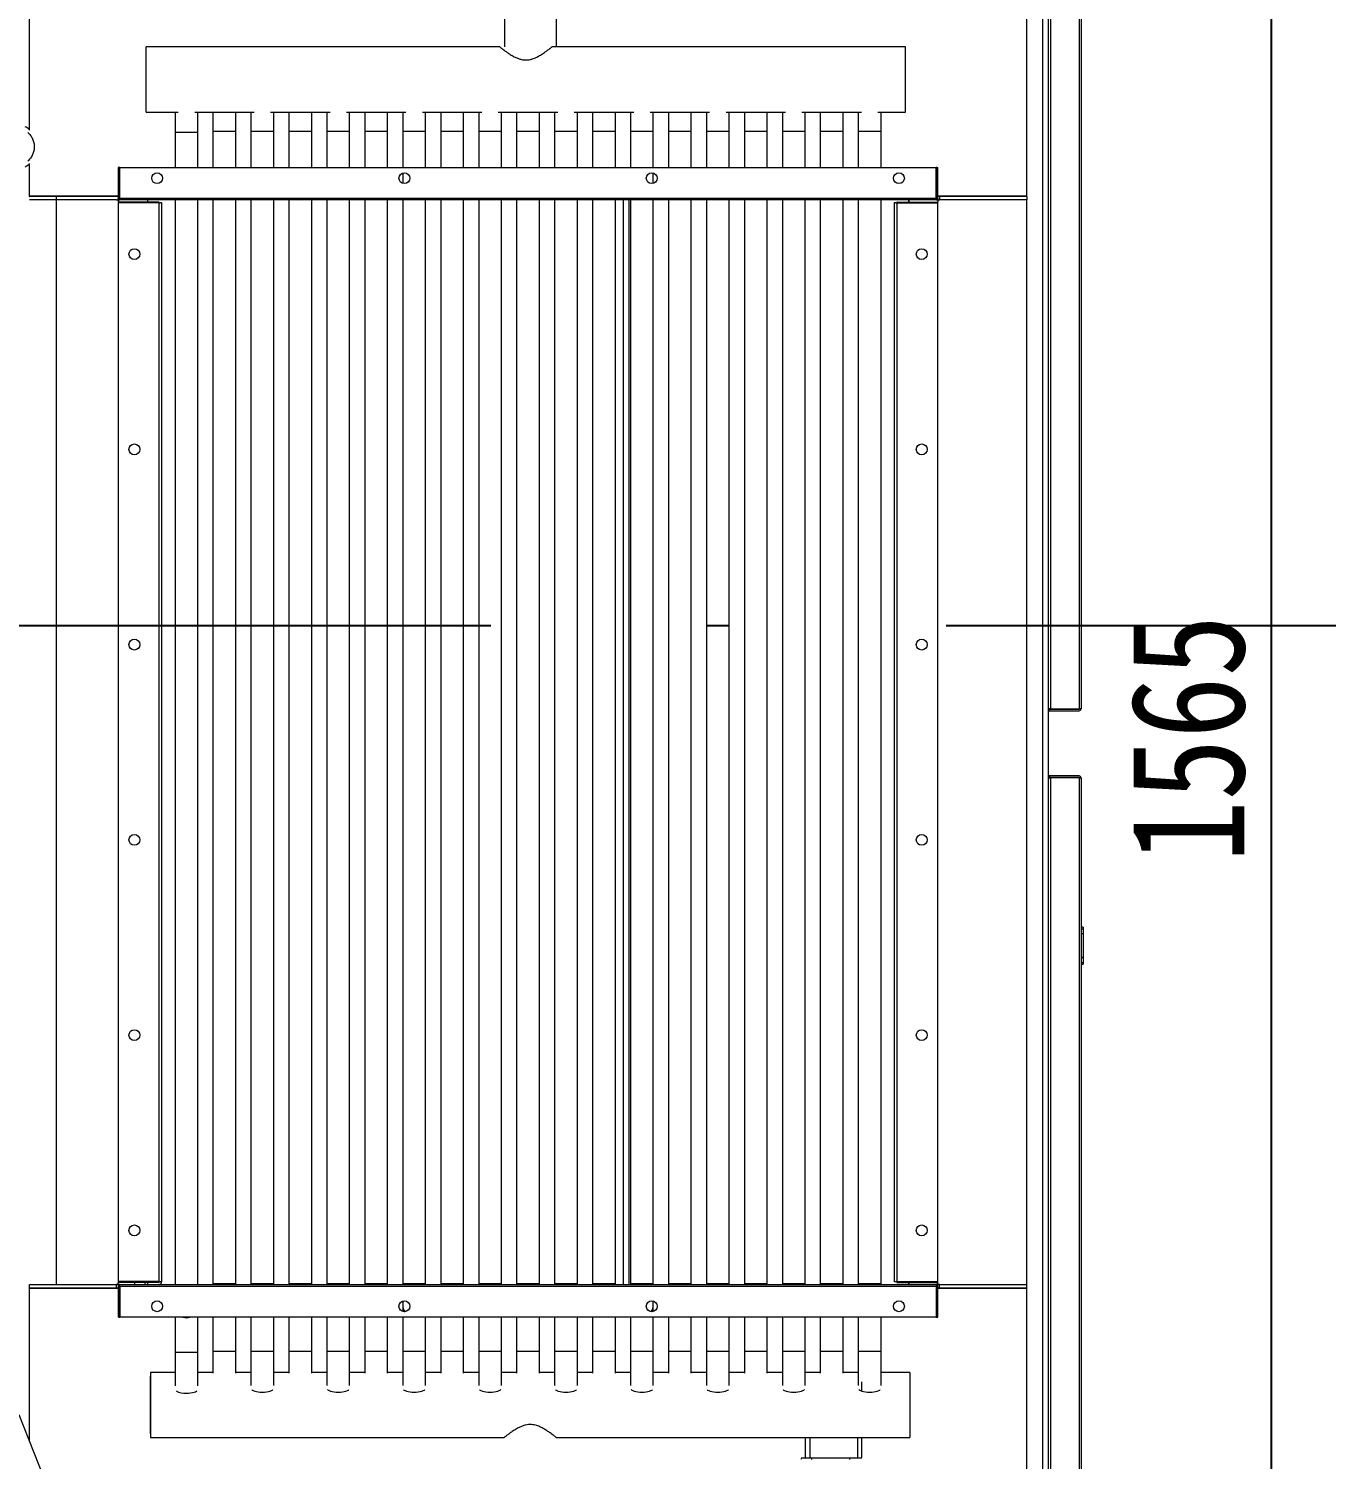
# Model space of a CAD drawing. Extents: x -2187 to 96136, y -11110 to 52208.
# Drawn here: x 31880 to 33076, y 18894 to 20213 of the extents above; entities that cross this region are included whole.
import ezdxf

# ---------------------------------------------------------------- set-up
doc = ezdxf.new("R2010")
doc.units = 0
doc.header["$LTSCALE"] = 1000
doc.header["$MEASUREMENT"] = 0
doc.linetypes.add('ACAD_ISO02W100', pattern=[15, 12, -3])
doc.linetypes.add('DOTE', pattern=[2.42, 2, -0.2, 0.02, -0.2])
doc.layers.add('DOTE', color=14, linetype='DOTE')
doc.layers.add('洗衣房设备', color=4, linetype='Continuous')
doc.styles.add('-宋体', font='', dxfattribs={"width": 0.8})
doc.styles.get('-宋体').set_extended_font_data('SimSun')
doc.dimstyles.new('50', dxfattribs={"dimscale": 30, "dimtxt": 3.5, "dimasz": 1.5, "dimexe": 0.8, "dimexo": 2, "dimgap": 0.8, "dimtad": 1, "dimdec": 0, "dimrnd": 5, "dimzin": 0, "dimdsep": 46, "dimtxsty": '-宋体', "dimblk": 'OBLIQUE', "dimcen": 0.6, "dimdle": 0.8, "dimclrd": 6, "dimclre": 6, "dimclrt": 6, "dimadec": 0, "dimazin": 0, "dimtfac": 1, "dimtdec": 0, "dimtofl": 0, "dimtmove": 2, "dimatfit": 3, "dimldrblk": 'OBLIQUE', "dimfxl": 0, "dimtolj": 1, "dimtzin": 0, "dimarcsym": 0})

# ---------------------------------------------------------------- blocks, each defined once
blk = doc.blocks.new('_OBLIQUE')
at = {"color": 0, "linetype": 'ByBlock'}
blk.add_line((-0.5, -0.5), (0.5, 0.5), dxfattribs=at)
blk = doc.blocks.new('*D130')
at = {"layer": 'Defpoints', "color": 0, "linetype": 'ACAD_ISO02W100', "ltscale": 750}
for p in [(32792.1, 20341.5), (32615.4, 18776.3), (33025.3, 18776.3)]:
    blk.add_point(p, dxfattribs=at)
at = {"layer": '洗衣房设备', "color": 6, "linetype": 'ACAD_ISO02W100', "lineweight": -2, "ltscale": 750}
for p, q in [((33025.3, 20365.5), (33025.3, 18752.3)), ((32852.1, 20341.5), (33049.3, 20341.5)), ((32675.4, 18776.3), (33049.3, 18776.3))]:
    blk.add_line(p, q, dxfattribs=at)
at = {"layer": '洗衣房设备', "color": 6, "linetype": 'ACAD_ISO02W100', "lineweight": -2, "ltscale": 750, "xscale": 45, "yscale": 45, "zscale": 45}
for p, rotation in [((33025.3, 20341.5), 90), ((33025.3, 18776.3), 270)]:
    blk.add_blockref('_OBLIQUE', p, dxfattribs=dict(at, rotation=rotation))
at = {"layer": '洗衣房设备', "color": 6, "linetype": 'ACAD_ISO02W100', "ltscale": 750, "insert": (32948.8, 19558.9), "char_height": 105, "attachment_point": 5, "rotation": 90, "style": '-宋体'}
blk.add_mtext('\\A1;1565', dxfattribs=at)

msp = doc.modelspace()

# ---------------------------------------------------------------- linework, layer by layer
at = {"color": 7, "linetype": 'Continuous', "lineweight": 15}
for p, q in [((31880.097, 20444.501), (31880.097, 20119.831)), ((32800.097, 20058.901), (32800.097, 20444.501)), ((32821.997, 20392.601), (32821.997, 19586.401)), ((32848.197, 20392.601), (32848.197, 19586.401)), ((32850.097, 20392.601), (32850.097, 19586.401)), ((32814.697, 18734.501), (32814.697, 20374.501)), ((32820.097, 18734.501), (32820.097, 20374.501)), ((32318.274, 20266.501), (32318.274, 20196.501)), ((32366.274, 20196.501), (32366.274, 20266.501)), ((32314.097, 20196.501), (31988.097, 20196.501)), ((31988.097, 20166.501), (31988.097, 20196.501)), ((32688.097, 20196.501), (32362.097, 20196.501)), ((32688.097, 20166.501), (32688.097, 20196.501)), ((31988.097, 20136.501), (31988.097, 20166.501)), ((31988.097, 20140.001), (31988.097, 20166.501)), ((32688.097, 20136.501), (32688.097, 20166.501)), ((31988.097, 20136.501), (32017.372, 20136.501)), ((32014.597, 20136.501), (32014.597, 20117.869)), ((32032.821, 20136.501), (32087.557, 20136.501)), ((32035.597, 20117.869), (32035.597, 20136.501)), ((32049.597, 20136.501), (32049.597, 20118.869)), ((32070.597, 20118.869), (32070.597, 20136.501)), ((32084.597, 20136.501), (32084.597, 20118.869)), ((32102.637, 20136.501), (32157.557, 20136.501)), ((32105.597, 20118.869), (32105.597, 20136.501)), ((32119.597, 20136.501), (32119.597, 20118.869)), ((32140.597, 20118.869), (32140.597, 20136.501)), ((32154.597, 20136.501), (32154.597, 20118.869)), ((32172.637, 20136.501), (32227.557, 20136.501)), ((32175.597, 20118.869), (32175.597, 20136.501)), ((32189.597, 20136.501), (32189.597, 20118.869)), ((32210.597, 20118.869), (32210.597, 20136.501)), ((32224.597, 20136.501), (32224.597, 20118.869)), ((32242.637, 20136.501), (32297.557, 20136.501)), ((32245.597, 20118.869), (32245.597, 20136.501)), ((32259.597, 20136.501), (32259.597, 20118.869)), ((32280.597, 20118.869), (32280.597, 20136.501)), ((32294.597, 20136.501), (32294.597, 20118.869)), ((32312.637, 20136.501), (32367.557, 20136.501)), ((32315.597, 20118.869), (32315.597, 20136.501)), ((32329.597, 20136.501), (32329.597, 20118.869)), ((32350.597, 20118.869), (32350.597, 20136.501)), ((32364.597, 20136.501), (32364.597, 20118.869)), ((32382.637, 20136.501), (32437.557, 20136.501)), ((32385.597, 20118.869), (32385.597, 20136.501)), ((32399.597, 20136.501), (32399.597, 20118.869)), ((32420.597, 20118.869), (32420.597, 20136.501)), ((32434.597, 20136.501), (32434.597, 20118.869)), ((32452.637, 20136.501), (32507.557, 20136.501)), ((32455.597, 20118.869), (32455.597, 20136.501)), ((32469.597, 20136.501), (32469.597, 20118.869)), ((32490.597, 20118.869), (32490.597, 20136.501)), ((32504.597, 20136.501), (32504.597, 20118.869)), ((32522.637, 20136.501), (32577.557, 20136.501)), ((32525.597, 20118.869), (32525.597, 20136.501)), ((32539.597, 20136.501), (32539.597, 20118.869)), ((32560.597, 20118.869), (32560.597, 20136.501)), ((32574.597, 20136.501), (32574.597, 20118.869)), ((32592.637, 20136.501), (32647.557, 20136.501)), ((32595.597, 20118.869), (32595.597, 20136.501)), ((32609.597, 20136.501), (32609.597, 20118.869)), ((32630.597, 20118.869), (32630.597, 20136.501)), ((32644.597, 20136.501), (32644.597, 20118.869)), ((32662.637, 20136.501), (32688.097, 20136.501)), ((32665.597, 20118.869), (32665.597, 20136.501)), ((32014.597, 20117.869), (32014.597, 20085.501)), ((32035.597, 20085.501), (32035.597, 20117.869)), ((32049.597, 20118.869), (32049.597, 20085.501)), ((32070.597, 20085.501), (32070.597, 20118.869)), ((32084.597, 20118.869), (32084.597, 20085.501)), ((32105.597, 20085.501), (32105.597, 20118.869)), ((32119.597, 20118.869), (32119.597, 20085.501)), ((32140.597, 20085.501), (32140.597, 20118.869)), ((32154.597, 20118.869), (32154.597, 20085.501)), ((32175.597, 20085.501), (32175.597, 20118.869)), ((32189.597, 20118.869), (32189.597, 20085.501)), ((32210.597, 20085.501), (32210.597, 20118.869)), ((32224.597, 20118.869), (32224.597, 20085.501)), ((32245.597, 20085.501), (32245.597, 20118.869)), ((32259.597, 20118.869), (32259.597, 20085.501)), ((32280.597, 20085.501), (32280.597, 20118.869)), ((32294.597, 20118.869), (32294.597, 20085.501)), ((32315.597, 20085.501), (32315.597, 20118.869)), ((32329.597, 20118.869), (32329.597, 20085.501)), ((32350.597, 20085.501), (32350.597, 20118.869)), ((32364.597, 20118.869), (32364.597, 20085.501)), ((32385.597, 20085.501), (32385.597, 20118.869)), ((32399.597, 20118.869), (32399.597, 20085.501)), ((32420.597, 20085.501), (32420.597, 20118.869)), ((32434.597, 20118.869), (32434.597, 20085.501)), ((32455.597, 20085.501), (32455.597, 20118.869)), ((32469.597, 20118.869), (32469.597, 20085.501)), ((32490.597, 20085.501), (32490.597, 20118.869)), ((32504.597, 20118.869), (32504.597, 20085.501)), ((32525.597, 20085.501), (32525.597, 20118.869)), ((32539.597, 20118.869), (32539.597, 20085.501)), ((32560.597, 20085.501), (32560.597, 20118.869)), ((32574.597, 20118.869), (32574.597, 20085.501)), ((32595.597, 20085.501), (32595.597, 20118.869)), ((32609.597, 20118.869), (32609.597, 20085.501)), ((32630.597, 20085.501), (32630.597, 20118.869)), ((32644.597, 20118.869), (32644.597, 20085.501)), ((32665.597, 20085.501), (32665.597, 20118.869)), ((31880.097, 20089.171), (31880.097, 20058.901)), ((31962.097, 20085.501), (31962.097, 20056.901)), ((31963.097, 20085.501), (31962.097, 20085.501)), ((31963.097, 20056.901), (31963.097, 20085.501)), ((31963.804, 20085.501), (31963.097, 20085.501)), ((31963.804, 20085.501), (32716.39, 20085.501)), ((31963.804, 20056.901), (31963.804, 20085.501)), ((32224.597, 20080.271), (32224.597, 20070.732)), ((32455.597, 20070.732), (32455.597, 20080.271)), ((32716.39, 20056.901), (32716.39, 20085.501)), ((32717.097, 20085.501), (32716.39, 20085.501)), ((32717.097, 20085.501), (32718.097, 20085.501)), ((32717.097, 20056.901), (32717.097, 20085.501)), ((32718.097, 20056.901), (32718.097, 20085.501)), ((31960.597, 20058.501), (31880.263, 20058.501)), ((31960.597, 20055.501), (31880.263, 20055.501)), ((31905.097, 20058.501), (31905.097, 19055.501)), ((31962.097, 20058.501), (31960.597, 20058.501)), ((31960.597, 20055.501), (31962.097, 20055.501)), ((31962.097, 20055.501), (31962.097, 20056.901)), ((31963.497, 20055.501), (31962.097, 20055.501)), ((31962.097, 20055.501), (31962.097, 20053.501)), ((31999.697, 20053.501), (31962.097, 20053.501)), ((31999.697, 20052.794), (31962.097, 20052.794)), ((31962.097, 20052.794), (31962.097, 19058.208)), ((31963.746, 20056.501), (31963.497, 20056.501)), ((32716.697, 20055.501), (31963.497, 20055.501)), ((32716.39, 20056.901), (31963.804, 20056.901)), ((31989.097, 20055.501), (31989.097, 20052.794)), ((31999.697, 20052.794), (31999.697, 19058.208)), ((32000.097, 20053.101), (32000.097, 20052.828)), ((32002.097, 20053.101), (32002.097, 19057.901)), ((32014.597, 20055.501), (32014.597, 19055.501)), ((32035.597, 19055.501), (32035.597, 20055.501)), ((32049.597, 20055.501), (32049.597, 19056.501)), ((32070.597, 19056.501), (32070.597, 20055.501)), ((32084.597, 20055.501), (32084.597, 19056.501)), ((32105.597, 19056.501), (32105.597, 20055.501)), ((32119.597, 20055.501), (32119.597, 19056.501)), ((32140.597, 19056.501), (32140.597, 20055.501)), ((32154.597, 20055.501), (32154.597, 19056.501)), ((32175.597, 19056.501), (32175.597, 20055.501)), ((32189.597, 20055.501), (32189.597, 19056.501)), ((32210.597, 19056.501), (32210.597, 20055.501)), ((32224.597, 20055.501), (32224.597, 19056.501)), ((32245.597, 19056.501), (32245.597, 20055.501)), ((32259.597, 20055.501), (32259.597, 19056.501)), ((32280.597, 19056.501), (32280.597, 20055.501)), ((32294.597, 20055.501), (32294.597, 19056.501)), ((32315.597, 19056.501), (32315.597, 20055.501)), ((32329.597, 20055.501), (32329.597, 19056.501)), ((32350.597, 19056.501), (32350.597, 20055.501)), ((32364.597, 20055.501), (32364.597, 19056.501)), ((32385.597, 19056.501), (32385.597, 20055.501)), ((32399.597, 20055.501), (32399.597, 19056.501)), ((32420.597, 19056.501), (32420.597, 20055.501)), ((32427.894, 20055.501), (32427.894, 19055.501)), ((32433.424, 19055.501), (32433.424, 20055.501)), ((32434.597, 20055.501), (32434.597, 19056.501)), ((32455.597, 19056.501), (32455.597, 20055.501)), ((32469.597, 20055.501), (32469.597, 19056.501)), ((32490.597, 19056.501), (32490.597, 20055.501)), ((32504.597, 20055.501), (32504.597, 19056.501)), ((32525.597, 19056.501), (32525.597, 20055.501)), ((32539.597, 20055.501), (32539.597, 19056.501)), ((32560.597, 19056.501), (32560.597, 20055.501)), ((32574.597, 20055.501), (32574.597, 19056.501)), ((32595.597, 19056.501), (32595.597, 20055.501)), ((32609.597, 20055.501), (32609.597, 19056.501)), ((32630.597, 19056.501), (32630.597, 20055.501)), ((32644.597, 20055.501), (32644.597, 19056.501)), ((32665.597, 19056.501), (32665.597, 20055.501)), ((32678.097, 19057.901), (32678.097, 20053.101)), ((32680.097, 20052.828), (32680.097, 20053.101)), ((32680.497, 20053.501), (32718.097, 20053.501)), ((32680.497, 20052.794), (32718.097, 20052.794)), ((32680.497, 19058.208), (32680.497, 20052.794)), ((32691.097, 20052.794), (32691.097, 20055.501)), ((32691.497, 20052.794), (32691.497, 20055.501)), ((32716.697, 20056.501), (32716.447, 20056.501)), ((32716.697, 20055.501), (32718.097, 20055.501)), ((32718.097, 20056.901), (32717.097, 20056.901)), ((32719.597, 20058.501), (32718.097, 20058.501)), ((32718.097, 20056.901), (32718.097, 20055.501)), ((32718.097, 20055.501), (32718.097, 20053.501)), ((32718.097, 20055.501), (32719.597, 20055.501)), ((32718.097, 20052.794), (32718.097, 20053.501)), ((32718.097, 19058.208), (32718.097, 20052.794)), ((32799.93, 20058.501), (32719.597, 20058.501)), ((32719.597, 20058.501), (32719.597, 20055.501)), ((32799.93, 20055.501), (32719.597, 20055.501)), ((32799.93, 20058.501), (32799.93, 20055.501)), ((32800.097, 20055.501), (32799.93, 20055.501)), ((32800.097, 19055.501), (32800.097, 20055.501)), ((32821.997, 19586.401), (32820.097, 19586.401)), ((32820.097, 19586.001), (32848.197, 19586.001)), ((32820.097, 19584.501), (32848.197, 19584.501)), ((32821.997, 19586.401), (32848.197, 19586.401)), ((32850.097, 19586.401), (32848.197, 19586.401)), ((32848.197, 19524.501), (32820.097, 19524.501)), ((32848.197, 19523.001), (32820.097, 19523.001)), ((32820.097, 19522.601), (32821.997, 19522.601)), ((32848.197, 19522.601), (32821.997, 19522.601)), ((32821.997, 19522.601), (32821.997, 18716.401)), ((32848.197, 19522.601), (32848.197, 18716.401)), ((32848.197, 19522.601), (32850.097, 19522.601)), ((32850.097, 19522.601), (32850.097, 18716.401)), ((32852.097, 19385.05), (32850.097, 19385.05)), ((32850.097, 19383.55), (32852.097, 19383.55)), ((32850.097, 19379.259), (32852.097, 19379.259)), ((32852.097, 19385.05), (32852.097, 19383.55)), ((32852.097, 19383.55), (32852.097, 19352.55)), ((32850.097, 19357.259), (32852.097, 19357.259)), ((32850.097, 19357.001), (32852.097, 19357.001)), ((32850.097, 19352.55), (32852.097, 19352.55)), ((32850.097, 19351.05), (32852.097, 19351.05)), ((32852.097, 19352.55), (32852.097, 19351.05)), ((31880.097, 19052.101), (31880.097, 18912.193)), ((31880.263, 19055.501), (31960.597, 19055.501)), ((31880.263, 19052.501), (31880.263, 19055.501)), ((31880.263, 19052.501), (31960.597, 19052.501)), ((31962.097, 19055.501), (31960.597, 19055.501)), ((31960.597, 19052.501), (31960.597, 19055.501)), ((31960.597, 19052.501), (31962.097, 19052.501)), ((31999.697, 19058.208), (31962.097, 19058.208)), ((31962.097, 19055.501), (31962.097, 19057.501)), ((31999.697, 19057.501), (31962.097, 19057.501)), ((31963.497, 19055.501), (31962.097, 19055.501)), ((31962.097, 19054.101), (31962.097, 19025.501)), ((31962.097, 19052.501), (31963.804, 19052.501)), ((31962.097, 19052.101), (31963.804, 19052.101)), ((31963.097, 19054.101), (31963.097, 19025.501)), ((31963.497, 19055.501), (32716.697, 19055.501)), ((31963.497, 19054.501), (31963.746, 19054.501)), ((31963.804, 19054.101), (32716.39, 19054.101)), ((31963.804, 19054.101), (31963.804, 19025.501)), ((31977.097, 19057.501), (31977.097, 19055.501)), ((31987.097, 19055.501), (31987.097, 19057.501)), ((31989.097, 19058.208), (31989.097, 19055.501)), ((32000.097, 19058.175), (32000.097, 19057.901)), ((32049.597, 19056.501), (32049.597, 19055.501)), ((32070.597, 19055.501), (32070.597, 19056.501)), ((32084.597, 19056.501), (32084.597, 19055.501)), ((32105.597, 19055.501), (32105.597, 19056.501)), ((32119.597, 19056.501), (32119.597, 19055.501)), ((32140.597, 19055.501), (32140.597, 19056.501)), ((32154.597, 19056.501), (32154.597, 19055.501)), ((32175.597, 19055.501), (32175.597, 19056.501)), ((32189.597, 19056.501), (32189.597, 19055.501)), ((32210.597, 19055.501), (32210.597, 19056.501)), ((32224.597, 19056.501), (32224.597, 19055.501)), ((32245.597, 19055.501), (32245.597, 19056.501)), ((32259.597, 19056.501), (32259.597, 19055.501)), ((32280.597, 19055.501), (32280.597, 19056.501)), ((32294.597, 19056.501), (32294.597, 19055.501)), ((32315.597, 19055.501), (32315.597, 19056.501)), ((32329.597, 19056.501), (32329.597, 19055.501)), ((32350.597, 19055.501), (32350.597, 19056.501)), ((32364.597, 19056.501), (32364.597, 19055.501)), ((32385.597, 19055.501), (32385.597, 19056.501)), ((32399.597, 19056.501), (32399.597, 19055.501)), ((32420.597, 19055.501), (32420.597, 19056.501)), ((32434.597, 19056.501), (32434.597, 19055.501)), ((32455.597, 19055.501), (32455.597, 19056.501)), ((32469.597, 19056.501), (32469.597, 19055.501)), ((32490.597, 19055.501), (32490.597, 19056.501)), ((32504.597, 19056.501), (32504.597, 19055.501)), ((32525.597, 19055.501), (32525.597, 19056.501)), ((32539.597, 19056.501), (32539.597, 19055.501)), ((32560.597, 19055.501), (32560.597, 19056.501)), ((32574.597, 19056.501), (32574.597, 19055.501)), ((32595.597, 19055.501), (32595.597, 19056.501)), ((32609.597, 19056.501), (32609.597, 19055.501)), ((32630.597, 19055.501), (32630.597, 19056.501)), ((32644.597, 19056.501), (32644.597, 19055.501)), ((32665.597, 19055.501), (32665.597, 19056.501)), ((32680.097, 19057.901), (32680.097, 19058.175)), ((32680.497, 19058.208), (32718.097, 19058.208)), ((32680.497, 19057.501), (32718.097, 19057.501)), ((32691.097, 19055.501), (32691.097, 19058.208)), ((32691.497, 19055.501), (32691.497, 19058.208)), ((32716.39, 19054.101), (32716.39, 19025.501)), ((32716.39, 19052.501), (32717.097, 19052.501)), ((32716.39, 19052.101), (32717.097, 19052.101)), ((32716.447, 19054.501), (32716.697, 19054.501)), ((32716.697, 19055.501), (32718.097, 19055.501)), ((32717.097, 19054.101), (32717.097, 19025.501)), ((32718.097, 19054.101), (32717.097, 19054.101)), ((32718.097, 19057.501), (32718.097, 19058.208)), ((32718.097, 19055.501), (32718.097, 19057.501)), ((32719.597, 19055.501), (32718.097, 19055.501)), ((32718.097, 19025.501), (32718.097, 19054.101)), ((32718.097, 19052.501), (32719.597, 19052.501)), ((32719.597, 19055.501), (32799.93, 19055.501)), ((32719.597, 19052.501), (32719.597, 19055.501)), ((32719.597, 19052.501), (32799.93, 19052.501)), ((32799.93, 19055.501), (32800.097, 19055.501)), ((32799.93, 19052.501), (32799.93, 19055.501)), ((32800.097, 18788.501), (32800.097, 19052.101)), ((32224.597, 19040.271), (32224.597, 19036.501)), ((32224.597, 19036.501), (32224.597, 19030.732)), ((32455.597, 19036.501), (32455.597, 19040.271)), ((32455.597, 19030.732), (32455.597, 19036.501)), ((31963.097, 19025.501), (31962.097, 19025.501)), ((31963.097, 19025.501), (31963.804, 19025.501)), ((32716.39, 19025.501), (31963.804, 19025.501)), ((32014.597, 19025.501), (32014.597, 18993.134)), ((32035.597, 18993.134), (32035.597, 19025.501)), ((32049.597, 19025.501), (32049.597, 18994.134)), ((32070.597, 18994.134), (32070.597, 19025.501)), ((32084.597, 19025.501), (32084.597, 18994.134)), ((32105.597, 18994.134), (32105.597, 19025.501)), ((32119.597, 19025.501), (32119.597, 18994.134)), ((32140.597, 18994.134), (32140.597, 19025.501)), ((32154.597, 19025.501), (32154.597, 18994.134)), ((32175.597, 18994.134), (32175.597, 19025.501)), ((32189.597, 19025.501), (32189.597, 18994.134)), ((32210.597, 18994.134), (32210.597, 19025.501)), ((32224.597, 19025.501), (32224.597, 18994.134)), ((32245.597, 18994.134), (32245.597, 19025.501)), ((32259.597, 19025.501), (32259.597, 18994.134)), ((32280.597, 18994.134), (32280.597, 19025.501)), ((32294.597, 19025.501), (32294.597, 18994.134)), ((32315.597, 18994.134), (32315.597, 19025.501)), ((32329.597, 19025.501), (32329.597, 18994.134)), ((32350.597, 18994.134), (32350.597, 19025.501)), ((32364.597, 19025.501), (32364.597, 18994.134)), ((32385.597, 18994.134), (32385.597, 19025.501)), ((32399.597, 19025.501), (32399.597, 18994.134)), ((32420.597, 18994.134), (32420.597, 19025.501)), ((32434.597, 19025.501), (32434.597, 18994.134)), ((32455.597, 18994.134), (32455.597, 19025.501)), ((32469.597, 19025.501), (32469.597, 18994.134)), ((32490.597, 18994.134), (32490.597, 19025.501)), ((32504.597, 19025.501), (32504.597, 18994.134)), ((32525.597, 18994.134), (32525.597, 19025.501)), ((32539.597, 19025.501), (32539.597, 18994.134)), ((32560.597, 18994.134), (32560.597, 19025.501)), ((32574.597, 19025.501), (32574.597, 18994.134)), ((32595.597, 18994.134), (32595.597, 19025.501)), ((32609.597, 19025.501), (32609.597, 18994.134)), ((32630.597, 18994.134), (32630.597, 19025.501)), ((32644.597, 19025.501), (32644.597, 18994.134)), ((32665.597, 18994.134), (32665.597, 19025.501)), ((32716.39, 19025.501), (32717.097, 19025.501)), ((32717.097, 19025.501), (32718.097, 19025.501)), ((32049.597, 18994.134), (32049.597, 18973.699)), ((32070.597, 18973.699), (32070.597, 18994.134)), ((32084.597, 18994.134), (32084.597, 18962.625)), ((32105.597, 18962.625), (32105.597, 18994.134)), ((32119.597, 18994.134), (32119.597, 18973.699)), ((32140.597, 18973.699), (32140.597, 18994.134)), ((32154.597, 18994.134), (32154.597, 18962.625)), ((32175.597, 18962.625), (32175.597, 18994.134)), ((32189.597, 18994.134), (32189.597, 18973.699)), ((32210.597, 18973.699), (32210.597, 18994.134)), ((32224.597, 18994.134), (32224.597, 18962.625)), ((32245.597, 18962.625), (32245.597, 18994.134)), ((32259.597, 18994.134), (32259.597, 18973.699)), ((32280.597, 18973.699), (32280.597, 18994.134)), ((32294.597, 18994.134), (32294.597, 18962.625)), ((32315.597, 18962.625), (32315.597, 18994.134)), ((32329.597, 18994.134), (32329.597, 18973.699)), ((32350.597, 18973.699), (32350.597, 18994.134)), ((32364.597, 18994.134), (32364.597, 18962.625)), ((32385.597, 18962.625), (32385.597, 18994.134)), ((32399.597, 18994.134), (32399.597, 18973.699)), ((32420.597, 18973.699), (32420.597, 18994.134)), ((32434.597, 18994.134), (32434.597, 18962.625)), ((32455.597, 18962.625), (32455.597, 18994.134)), ((32469.597, 18994.134), (32469.597, 18973.699)), ((32490.597, 18973.699), (32490.597, 18994.134)), ((32504.597, 18994.134), (32504.597, 18962.625)), ((32525.597, 18962.625), (32525.597, 18994.134)), ((32539.597, 18994.134), (32539.597, 18973.699)), ((32560.597, 18973.699), (32560.597, 18994.134)), ((32574.597, 18994.134), (32574.597, 18962.625)), ((32595.597, 18962.625), (32595.597, 18994.134)), ((32609.597, 18994.134), (32609.597, 18973.699)), ((32630.597, 18973.699), (32630.597, 18994.134)), ((32644.597, 18994.134), (32644.597, 18962.625)), ((32665.597, 18962.625), (32665.597, 18994.134)), ((32014.597, 18993.134), (32014.597, 18962.321)), ((32035.597, 18962.321), (32035.597, 18993.134)), ((32014.597, 18974.501), (31992.097, 18974.501)), ((31992.097, 18974.501), (31992.097, 18944.501)), ((31992.097, 18918.001), (31992.097, 18971.001)), ((32049.597, 18974.501), (32035.597, 18974.501)), ((32084.597, 18974.501), (32070.597, 18974.501)), ((32119.597, 18974.501), (32105.597, 18974.501)), ((32154.597, 18974.501), (32140.597, 18974.501)), ((32189.597, 18974.501), (32175.597, 18974.501)), ((32224.597, 18974.501), (32210.597, 18974.501)), ((32259.597, 18974.501), (32245.597, 18974.501)), ((32294.597, 18974.501), (32280.597, 18974.501)), ((32329.597, 18974.501), (32315.597, 18974.501)), ((32364.597, 18974.501), (32350.597, 18974.501)), ((32399.597, 18974.501), (32385.597, 18974.501)), ((32434.597, 18974.501), (32420.597, 18974.501)), ((32469.597, 18974.501), (32455.597, 18974.501)), ((32504.597, 18974.501), (32490.597, 18974.501)), ((32539.597, 18974.501), (32525.597, 18974.501)), ((32574.597, 18974.501), (32560.597, 18974.501)), ((32609.597, 18974.501), (32595.597, 18974.501)), ((32644.597, 18974.501), (32630.597, 18974.501)), ((32692.097, 18974.501), (32665.597, 18974.501)), ((32692.097, 18974.501), (32692.097, 18944.501)), ((32692.097, 18971.001), (32692.097, 18944.501)), ((32647.807, 18957.359), (32647.807, 18965.867)), ((31992.097, 18944.501), (31992.097, 18914.501)), ((32692.097, 18944.501), (32692.097, 18914.501)), ((31958.41, 18715.501), (31870.794, 18935.558)), ((31992.097, 18914.501), (32318.097, 18914.501)), ((32366.097, 18914.501), (32692.097, 18914.501)), ((32595.807, 18895.867), (32595.807, 18914.501)), ((32599.807, 18914.501), (32599.807, 18895.867)), ((32643.807, 18914.501), (32643.807, 18895.867)), ((32647.807, 18895.867), (32647.807, 18914.501)), ((32599.807, 18895.867), (32647.807, 18895.867)), ((32601.52, 18895.867), (32636.506, 18895.867)), ((32645.239, 18895.867), (32646.075, 18895.867))]:
    msp.add_line(p, q, dxfattribs=at)
at = {"color": 8, "linetype": 'Continuous', "lineweight": 15}
for p, q in [((32014.597, 20117.869), (32025.097, 20117.869)), ((32025.097, 20117.869), (32035.597, 20117.869)), ((32049.597, 20118.869), (32060.097, 20118.869)), ((32060.097, 20118.869), (32070.597, 20118.869)), ((32084.597, 20118.869), (32095.097, 20118.869)), ((32095.097, 20118.869), (32105.597, 20118.869)), ((32119.597, 20118.869), (32130.097, 20118.869)), ((32130.097, 20118.869), (32140.597, 20118.869)), ((32154.597, 20118.869), (32165.097, 20118.869)), ((32165.097, 20118.869), (32175.597, 20118.869)), ((32189.597, 20118.869), (32200.097, 20118.869)), ((32200.097, 20118.869), (32210.597, 20118.869)), ((32224.597, 20118.869), (32235.097, 20118.869)), ((32235.097, 20118.869), (32245.597, 20118.869)), ((32259.597, 20118.869), (32270.097, 20118.869)), ((32270.097, 20118.869), (32280.597, 20118.869)), ((32294.597, 20118.869), (32305.097, 20118.869)), ((32305.097, 20118.869), (32315.597, 20118.869)), ((32329.597, 20118.869), (32340.097, 20118.869)), ((32340.097, 20118.869), (32350.597, 20118.869)), ((32364.597, 20118.869), (32375.097, 20118.869)), ((32375.097, 20118.869), (32385.597, 20118.869)), ((32399.597, 20118.869), (32410.097, 20118.869)), ((32410.097, 20118.869), (32420.597, 20118.869)), ((32434.597, 20118.869), (32445.097, 20118.869)), ((32445.097, 20118.869), (32455.597, 20118.869)), ((32469.597, 20118.869), (32480.097, 20118.869)), ((32480.097, 20118.869), (32490.597, 20118.869)), ((32504.597, 20118.869), (32515.097, 20118.869)), ((32515.097, 20118.869), (32525.597, 20118.869)), ((32539.597, 20118.869), (32550.097, 20118.869)), ((32550.097, 20118.869), (32560.597, 20118.869)), ((32574.597, 20118.869), (32585.097, 20118.869)), ((32585.097, 20118.869), (32595.597, 20118.869)), ((32609.597, 20118.869), (32620.097, 20118.869)), ((32620.097, 20118.869), (32630.597, 20118.869)), ((32644.597, 20118.869), (32655.097, 20118.869)), ((32655.097, 20118.869), (32665.597, 20118.869)), ((31962.097, 20058.901), (31880.097, 20058.901)), ((31963.804, 20058.901), (31962.097, 20058.901)), ((32717.097, 20058.901), (32716.39, 20058.901)), ((32800.097, 20058.901), (32718.097, 20058.901)), ((31880.097, 19052.101), (31962.097, 19052.101)), ((32049.597, 19056.501), (32060.097, 19056.501)), ((32060.097, 19056.501), (32070.597, 19056.501)), ((32084.597, 19056.501), (32095.097, 19056.501)), ((32095.097, 19056.501), (32105.597, 19056.501)), ((32119.597, 19056.501), (32130.097, 19056.501)), ((32130.097, 19056.501), (32140.597, 19056.501)), ((32154.597, 19056.501), (32165.097, 19056.501)), ((32165.097, 19056.501), (32175.597, 19056.501)), ((32189.597, 19056.501), (32200.097, 19056.501)), ((32200.097, 19056.501), (32210.597, 19056.501)), ((32224.597, 19056.501), (32235.097, 19056.501)), ((32235.097, 19056.501), (32245.597, 19056.501)), ((32259.597, 19056.501), (32270.097, 19056.501)), ((32270.097, 19056.501), (32280.597, 19056.501)), ((32294.597, 19056.501), (32305.097, 19056.501)), ((32305.097, 19056.501), (32315.597, 19056.501)), ((32329.597, 19056.501), (32340.097, 19056.501)), ((32340.097, 19056.501), (32350.597, 19056.501)), ((32364.597, 19056.501), (32375.097, 19056.501)), ((32375.097, 19056.501), (32385.597, 19056.501)), ((32399.597, 19056.501), (32410.097, 19056.501)), ((32410.097, 19056.501), (32420.597, 19056.501)), ((32434.597, 19056.501), (32445.097, 19056.501)), ((32445.097, 19056.501), (32455.597, 19056.501)), ((32469.597, 19056.501), (32480.097, 19056.501)), ((32480.097, 19056.501), (32490.597, 19056.501)), ((32504.597, 19056.501), (32515.097, 19056.501)), ((32515.097, 19056.501), (32525.597, 19056.501)), ((32539.597, 19056.501), (32550.097, 19056.501)), ((32550.097, 19056.501), (32560.597, 19056.501)), ((32574.597, 19056.501), (32585.097, 19056.501)), ((32585.097, 19056.501), (32595.597, 19056.501)), ((32609.597, 19056.501), (32620.097, 19056.501)), ((32620.097, 19056.501), (32630.597, 19056.501)), ((32644.597, 19056.501), (32655.097, 19056.501)), ((32655.097, 19056.501), (32665.597, 19056.501)), ((32718.097, 19052.101), (32800.097, 19052.101)), ((32049.597, 18994.134), (32060.097, 18994.134)), ((32060.097, 18994.134), (32070.597, 18994.134)), ((32084.597, 18994.134), (32095.097, 18994.134)), ((32095.097, 18994.134), (32105.597, 18994.134)), ((32119.597, 18994.134), (32130.097, 18994.134)), ((32130.097, 18994.134), (32140.597, 18994.134)), ((32154.597, 18994.134), (32165.097, 18994.134)), ((32165.097, 18994.134), (32175.597, 18994.134)), ((32189.597, 18994.134), (32200.097, 18994.134)), ((32200.097, 18994.134), (32210.597, 18994.134)), ((32224.597, 18994.134), (32235.097, 18994.134)), ((32235.097, 18994.134), (32245.597, 18994.134)), ((32259.597, 18994.134), (32270.097, 18994.134)), ((32270.097, 18994.134), (32280.597, 18994.134)), ((32294.597, 18994.134), (32305.097, 18994.134)), ((32305.097, 18994.134), (32315.597, 18994.134)), ((32329.597, 18994.134), (32340.097, 18994.134)), ((32340.097, 18994.134), (32350.597, 18994.134)), ((32364.597, 18994.134), (32375.097, 18994.134)), ((32375.097, 18994.134), (32385.597, 18994.134)), ((32399.597, 18994.134), (32410.097, 18994.134)), ((32410.097, 18994.134), (32420.597, 18994.134)), ((32434.597, 18994.134), (32445.097, 18994.134)), ((32445.097, 18994.134), (32455.597, 18994.134)), ((32469.597, 18994.134), (32480.097, 18994.134)), ((32480.097, 18994.134), (32490.597, 18994.134)), ((32504.597, 18994.134), (32515.097, 18994.134)), ((32515.097, 18994.134), (32525.597, 18994.134)), ((32539.597, 18994.134), (32550.097, 18994.134)), ((32550.097, 18994.134), (32560.597, 18994.134)), ((32574.597, 18994.134), (32585.097, 18994.134)), ((32585.097, 18994.134), (32595.597, 18994.134)), ((32609.597, 18994.134), (32620.097, 18994.134)), ((32620.097, 18994.134), (32630.597, 18994.134)), ((32644.597, 18994.134), (32655.097, 18994.134)), ((32655.097, 18994.134), (32665.597, 18994.134)), ((32014.597, 18993.134), (32025.097, 18993.134)), ((32025.097, 18993.134), (32035.597, 18993.134))]:
    msp.add_line(p, q, dxfattribs=at)
at = {"color": 8, "linetype": 'Continuous', "lineweight": 15, "flags": 128}
for points in [[(32025.097, 18955.341), (32027.026, 18955.402), (32028.89, 18955.583), (32030.624, 18955.879), (32032.17, 18956.278), (32033.476, 18956.768), (32034.496, 18957.331), (32034.649, 18957.441)], [(32085.27, 18958.667), (32085.697, 18958.331), (32086.717, 18957.768), (32088.023, 18957.278), (32089.569, 18956.879), (32091.304, 18956.583), (32093.167, 18956.402), (32095.097, 18956.341)], [(32095.097, 18956.341), (32097.026, 18956.402), (32098.89, 18956.583), (32100.624, 18956.879), (32102.17, 18957.278), (32103.476, 18957.768), (32104.496, 18958.331), (32104.924, 18958.667)], [(32155.27, 18958.667), (32155.697, 18958.331), (32156.717, 18957.768), (32158.023, 18957.278), (32159.569, 18956.879), (32161.304, 18956.583), (32163.167, 18956.402), (32165.097, 18956.341)], [(32165.097, 18956.341), (32167.026, 18956.402), (32168.89, 18956.583), (32170.624, 18956.879), (32172.17, 18957.278), (32173.476, 18957.768), (32174.496, 18958.331), (32174.924, 18958.667)], [(32225.27, 18958.667), (32225.697, 18958.331), (32226.717, 18957.768), (32228.023, 18957.278), (32229.569, 18956.879), (32231.304, 18956.583), (32233.167, 18956.402), (32235.097, 18956.341)], [(32235.097, 18956.341), (32237.026, 18956.402), (32238.89, 18956.583), (32240.624, 18956.879), (32242.17, 18957.278), (32243.476, 18957.768), (32244.496, 18958.331), (32244.924, 18958.667)], [(32295.27, 18958.667), (32295.697, 18958.331), (32296.717, 18957.768), (32298.023, 18957.278), (32299.569, 18956.879), (32301.304, 18956.583), (32303.167, 18956.402), (32305.097, 18956.341)], [(32305.097, 18956.341), (32307.026, 18956.402), (32308.89, 18956.583), (32310.624, 18956.879), (32312.17, 18957.278), (32313.476, 18957.768), (32314.496, 18958.331), (32314.924, 18958.667)], [(32435.27, 18958.667), (32435.697, 18958.331), (32436.717, 18957.768), (32438.023, 18957.278), (32439.569, 18956.879), (32441.304, 18956.583), (32443.167, 18956.402), (32445.097, 18956.341)], [(32445.097, 18956.341), (32447.026, 18956.402), (32448.89, 18956.583), (32450.624, 18956.879), (32452.17, 18957.278), (32453.476, 18957.768), (32454.496, 18958.331), (32454.924, 18958.667)], [(32505.27, 18958.667), (32505.697, 18958.331), (32506.717, 18957.768), (32508.023, 18957.278), (32509.569, 18956.879), (32511.304, 18956.583), (32513.167, 18956.402), (32515.097, 18956.341)], [(32515.097, 18956.341), (32517.026, 18956.402), (32518.89, 18956.583), (32520.624, 18956.879), (32522.17, 18957.278), (32523.476, 18957.768), (32524.496, 18958.331), (32524.924, 18958.667)], [(32575.27, 18958.667), (32575.697, 18958.331), (32576.717, 18957.768), (32578.023, 18957.278), (32579.569, 18956.879), (32581.304, 18956.583), (32583.167, 18956.402), (32585.097, 18956.341)], [(32585.097, 18956.341), (32587.026, 18956.402), (32588.89, 18956.583), (32590.624, 18956.879), (32592.17, 18957.278), (32593.476, 18957.768), (32594.496, 18958.331), (32594.924, 18958.667)], [(32645.27, 18958.667), (32645.697, 18958.331), (32646.717, 18957.768), (32648.023, 18957.278), (32649.569, 18956.879), (32651.304, 18956.583), (32653.167, 18956.402), (32655.097, 18956.341)], [(32655.097, 18956.341), (32657.026, 18956.402), (32658.89, 18956.583), (32660.624, 18956.879), (32662.17, 18957.278), (32663.476, 18957.768), (32664.496, 18958.331), (32664.924, 18958.667)]]:
    msp.add_lwpolyline(points, dxfattribs=at)
at = {"color": 7, "linetype": 'Continuous', "lineweight": 15, "flags": 128}
for points in [[(32365.27, 18958.667), (32365.697, 18958.331), (32366.717, 18957.768), (32368.023, 18957.278), (32369.569, 18956.879), (32371.304, 18956.583), (32373.167, 18956.402), (32375.097, 18956.341)], [(32375.097, 18956.341), (32377.026, 18956.402), (32378.89, 18956.583), (32380.624, 18956.879), (32382.17, 18957.278), (32383.476, 18957.768), (32384.496, 18958.331), (32384.924, 18958.667)]]:
    msp.add_lwpolyline(points, dxfattribs=at)
at = {"color": 7, "linetype": 'Continuous', "lineweight": 15}
for centre in [(31998.097, 20075.501), (32226.097, 20075.501), (32454.097, 20075.501), (32682.097, 20075.501), (31977.097, 20005.501), (32703.097, 20005.501), (31977.097, 19825.501), (32703.097, 19825.501), (31977.097, 19645.501), (32703.097, 19645.501), (31977.097, 19465.501), (32703.097, 19465.501), (31977.097, 19285.501), (32703.097, 19285.501), (31977.097, 19105.501), (32703.097, 19105.501), (31998.097, 19035.501), (32226.097, 19035.501), (32454.097, 19035.501), (32682.097, 19035.501)]:
    msp.add_circle(centre, 5, dxfattribs=at)
for centre, radius, start, end in [((31867.097, 20104.501), 20.64, 50.961752, 63.287183), ((31867.097, 20104.501), 20.64, 296.623254, 309.038248), ((32821.997, 19586.401), 1.9, 180, 270), ((32848.197, 19586.401), 1.9, 270, 0), ((32848.197, 19586.401), 0.4, 270, 0), ((32821.997, 19522.601), 1.9, 90, 180), ((32848.197, 19522.601), 1.9, 0, 90), ((32848.197, 19522.601), 0.4, 0, 90), ((32235.097, 19036.501), 10.5, 180, 214.757074), ((32445.097, 19036.501), 10.5, 325.24307, 0), ((32025.097, 19035.501), 10.5, 252.24721, 287.75279), ((32593.256, 18894.367), 1.5, 90, 180), ((32614.972, 18894.742), 13.5, 175.218495, 181.590544), ((32649.959, 18894.742), 13.5, 175.218495, 181.590544)]:
    msp.add_arc(centre, radius, start, end, dxfattribs=at)
at = {"color": 8, "linetype": 'Continuous', "lineweight": 15}
msp.add_arc((32024.019, 18973.211), 17.903, 241.748314, 273.452204, dxfattribs=at)
at = {"color": 7, "linetype": 'Continuous', "lineweight": 15}
for points, knots in [([(32314.108, 20196.492), (32314.11, 20196.49), (32314.117, 20196.485), (32314.403, 20196.257), (32314.983, 20195.796), (32315.649, 20195.273), (32316.261, 20194.798), (32316.909, 20194.301), (32317.715, 20193.691), (32318.696, 20192.962), (32319.738, 20192.209), (32320.829, 20191.44), (32322.64, 20190.206), (32324.843, 20188.815), (32327.213, 20187.518), (32329.322, 20186.493), (32331.268, 20185.714), (32333.338, 20185.099), (32335.041, 20184.725), (32336.9, 20184.51), (32338.559, 20184.487), (32340.328, 20184.607), (32342.479, 20184.972), (32344.776, 20185.662), (32346.748, 20186.454), (32348.327, 20187.192), (32349.918, 20188.021), (32352.409, 20189.454), (32354.65, 20190.937), (32356.627, 20192.33), (32357.643, 20193.07), (32358.796, 20193.929), (32359.644, 20194.576), (32360.57, 20195.293), (32361.391, 20195.938), (32362.004, 20196.427), (32362.06, 20196.472), (32362.083, 20196.49)], [0, 0, 0, 0, 0.01547166, 0.05291888, 0.0872638, 0.11231369, 0.13253332, 0.14869137, 0.17030715, 0.19775096, 0.21986385, 0.23936495, 0.26545147, 0.32524207, 0.35458163, 0.37831383, 0.42044704, 0.43675193, 0.46150595, 0.48670457, 0.50708078, 0.52368959, 0.5533231, 0.58936695, 0.61576118, 0.63705844, 0.65957834, 0.68974276, 0.75934944, 0.78205841, 0.81248226, 0.82804385, 0.86723943, 0.88336298, 0.91945945, 0.96711428, 1, 1, 1, 1]), ([(32366.055, 18914.535), (32366.067, 18914.525), (32366.133, 18914.472), (32365.792, 18914.745), (32365.053, 18915.331), (32363.903, 18916.23), (32362.364, 18917.403), (32360.334, 18918.893), (32357.805, 18920.643), (32354.872, 18922.476), (32351.699, 18924.165), (32348.69, 18925.402), (32345.801, 18926.182), (32343.19, 18926.533), (32340.51, 18926.497), (32337.682, 18926.04), (32334.76, 18925.13), (32331.455, 18923.661), (32328.044, 18921.722), (32324.732, 18919.523), (32321.901, 18917.465), (32319.948, 18915.965), (32318.77, 18915.039), (32318.177, 18914.565), (32318.147, 18914.541), (32318.134, 18914.531)], [0, 0, 0, 0, 0.01015549, 0.05292645, 0.09225423, 0.13254232, 0.17576608, 0.21986311, 0.2720272, 0.32527328, 0.37235126, 0.42048181, 0.45319164, 0.48673456, 0.51949423, 0.55334204, 0.59463538, 0.63707815, 0.69738187, 0.75939809, 0.82021463, 0.88331485, 0.92464603, 0.96711329, 1, 1, 1, 1]), ([(32593.295, 18895.867), (32593.375, 18895.867), (32593.501, 18895.867), (32594.478, 18895.867), (32595.535, 18895.867), (32596.866, 18895.867), (32598.815, 18895.867), (32600.454, 18895.867), (32601.52, 18895.867)], [0, 0, 0, 0, 0.22666311, 0.35773533, 0.49158908, 0.62544284, 0.75651505, 1, 1, 1, 1]), ([(32636.506, 18895.867), (32637.578, 18895.867), (32639.227, 18895.867), (32641.235, 18895.867), (32642.627, 18895.867), (32643.761, 18895.867), (32644.876, 18895.867), (32645.096, 18895.867), (32645.239, 18895.867)], [0, 0, 0, 0, 0.239456844, 0.36836066, 0.5, 0.63163934, 0.760543156, 1, 1, 1, 1])]:
    msp.add_open_spline(points, degree=3, knots=knots, dxfattribs=at)
for points in [[(31878.84, 20117.718), (31879.719, 20116.835), (31881.478, 20115.068), (31883.338, 20111.793), (31884.515, 20108.235), (31884.908, 20104.501), (31884.515, 20100.767), (31883.338, 20097.21), (31881.478, 20093.934), (31879.719, 20092.168), (31878.84, 20091.284)], [(31880.097, 20058.901), (31880.111, 20058.849), (31880.138, 20058.744), (31880.18, 20058.612), (31880.222, 20058.519), (31880.249, 20058.507), (31880.263, 20058.501)], [(31962.097, 20056.901), (31962.118, 20056.718), (31962.16, 20056.351), (31962.484, 20055.888), (31962.946, 20055.564), (31963.313, 20055.522), (31963.497, 20055.501)], [(31963.097, 20056.901), (31963.103, 20056.849), (31963.115, 20056.744), (31963.207, 20056.612), (31963.339, 20056.519), (31963.444, 20056.507), (31963.497, 20056.501)], [(31963.497, 20055.501), (31963.522, 20055.522), (31963.573, 20055.564), (31963.65, 20055.888), (31963.727, 20056.351), (31963.778, 20056.718), (31963.804, 20056.901)], [(31963.497, 20056.501), (31963.522, 20056.507), (31963.573, 20056.519), (31963.65, 20056.612), (31963.727, 20056.744), (31963.778, 20056.849), (31963.804, 20056.901)], [(32000.097, 20053.101), (32000.091, 20053.154), (32000.079, 20053.258), (31999.986, 20053.391), (31999.854, 20053.483), (31999.749, 20053.495), (31999.697, 20053.501)], [(31999.697, 20052.794), (32000.011, 20052.82), (32000.64, 20052.871), (32001.433, 20052.948), (32001.988, 20053.024), (32002.061, 20053.076), (32002.097, 20053.101)], [(32000.097, 20053.101), (32000.091, 20053.076), (32000.079, 20053.024), (31999.986, 20052.948), (31999.854, 20052.871), (31999.749, 20052.82), (31999.697, 20052.794)], [(32678.097, 20053.101), (32678.133, 20053.076), (32678.205, 20053.024), (32678.76, 20052.948), (32679.553, 20052.871), (32680.182, 20052.82), (32680.497, 20052.794)], [(32680.497, 20053.501), (32680.444, 20053.495), (32680.339, 20053.483), (32680.207, 20053.391), (32680.115, 20053.258), (32680.103, 20053.154), (32680.097, 20053.101)], [(32680.097, 20053.101), (32680.103, 20053.076), (32680.115, 20053.024), (32680.207, 20052.948), (32680.339, 20052.871), (32680.444, 20052.82), (32680.497, 20052.794)], [(32716.39, 20056.901), (32716.415, 20056.718), (32716.466, 20056.351), (32716.543, 20055.888), (32716.62, 20055.564), (32716.671, 20055.522), (32716.697, 20055.501)], [(32716.39, 20056.901), (32716.415, 20056.849), (32716.466, 20056.744), (32716.543, 20056.612), (32716.62, 20056.519), (32716.671, 20056.507), (32716.697, 20056.501)], [(32716.697, 20056.501), (32716.749, 20056.507), (32716.854, 20056.519), (32716.986, 20056.612), (32717.079, 20056.744), (32717.091, 20056.849), (32717.097, 20056.901)], [(32716.697, 20055.501), (32716.88, 20055.522), (32717.247, 20055.564), (32717.71, 20055.888), (32718.034, 20056.351), (32718.076, 20056.718), (32718.097, 20056.901)], [(32799.93, 20058.501), (32799.944, 20058.507), (32799.972, 20058.519), (32800.013, 20058.612), (32800.055, 20058.744), (32800.083, 20058.849), (32800.097, 20058.901)], [(31880.263, 19052.501), (31880.249, 19052.495), (31880.222, 19052.483), (31880.18, 19052.391), (31880.138, 19052.258), (31880.111, 19052.154), (31880.097, 19052.101)], [(31963.497, 19055.501), (31963.313, 19055.48), (31962.946, 19055.438), (31962.484, 19055.114), (31962.16, 19054.652), (31962.118, 19054.285), (31962.097, 19054.101)], [(31963.497, 19054.501), (31963.444, 19054.495), (31963.339, 19054.483), (31963.207, 19054.391), (31963.115, 19054.258), (31963.103, 19054.154), (31963.097, 19054.101)], [(31963.804, 19054.101), (31963.778, 19054.285), (31963.727, 19054.652), (31963.65, 19055.114), (31963.573, 19055.438), (31963.522, 19055.48), (31963.497, 19055.501)], [(31963.804, 19054.101), (31963.778, 19054.154), (31963.727, 19054.258), (31963.65, 19054.391), (31963.573, 19054.483), (31963.522, 19054.495), (31963.497, 19054.501)], [(32002.097, 19057.901), (32002.061, 19057.927), (32001.988, 19057.978), (32001.433, 19058.055), (32000.64, 19058.132), (32000.011, 19058.183), (31999.697, 19058.208)], [(31999.697, 19058.208), (31999.749, 19058.183), (31999.854, 19058.132), (31999.986, 19058.055), (32000.079, 19057.978), (32000.091, 19057.927), (32000.097, 19057.901)], [(31999.697, 19057.501), (31999.749, 19057.507), (31999.854, 19057.519), (31999.986, 19057.612), (32000.079, 19057.744), (32000.091, 19057.849), (32000.097, 19057.901)], [(31999.697, 19055.501), (32000.011, 19055.537), (32000.64, 19055.609), (32001.433, 19056.164), (32001.988, 19056.958), (32002.061, 19057.587), (32002.097, 19057.901)], [(32680.497, 19058.208), (32680.182, 19058.183), (32679.553, 19058.132), (32678.76, 19058.055), (32678.205, 19057.978), (32678.133, 19057.927), (32678.097, 19057.901)], [(32680.497, 19058.208), (32680.444, 19058.183), (32680.339, 19058.132), (32680.207, 19058.055), (32680.115, 19057.978), (32680.103, 19057.927), (32680.097, 19057.901)], [(32680.097, 19057.901), (32680.103, 19057.849), (32680.115, 19057.744), (32680.207, 19057.612), (32680.339, 19057.519), (32680.444, 19057.507), (32680.497, 19057.501)], [(32716.697, 19055.501), (32716.671, 19055.48), (32716.62, 19055.438), (32716.543, 19055.114), (32716.466, 19054.652), (32716.415, 19054.285), (32716.39, 19054.101)], [(32716.697, 19054.501), (32716.671, 19054.495), (32716.62, 19054.483), (32716.543, 19054.391), (32716.466, 19054.258), (32716.415, 19054.154), (32716.39, 19054.101)], [(32718.097, 19054.101), (32718.076, 19054.285), (32718.034, 19054.652), (32717.71, 19055.114), (32717.247, 19055.438), (32716.88, 19055.48), (32716.697, 19055.501)], [(32717.097, 19054.101), (32717.091, 19054.154), (32717.079, 19054.258), (32716.986, 19054.391), (32716.854, 19054.483), (32716.749, 19054.495), (32716.697, 19054.501)], [(32800.097, 19052.101), (32800.083, 19052.154), (32800.055, 19052.258), (32800.013, 19052.391), (32799.972, 19052.483), (32799.944, 19052.495), (32799.93, 19052.501)]]:
    msp.add_open_spline(points, degree=3, dxfattribs=at)
at = {"layer": 'DOTE'}
msp.add_line((8525.665, 19663.27), (92525.665, 19663.27), dxfattribs=at)

# ---------------------------------------------------------------- dimensions: what is measured, and where the dimension line sits
at = {"layer": '洗衣房设备', "color": 2, "linetype": 'ACAD_ISO02W100', "ltscale": 750}
dim = msp.add_linear_dim(base=(33025.339, 18776.32), p1=(32792.097, 20341.501), p2=(32615.362, 18776.32), angle=270, dimstyle='50', dxfattribs=at)
dim.commit()
dim.dimension.update_dxf_attribs({"geometry": '*D130', "text_midpoint": (32948.839, 19558.911)})

doc.saveas('drawing.dxf')
